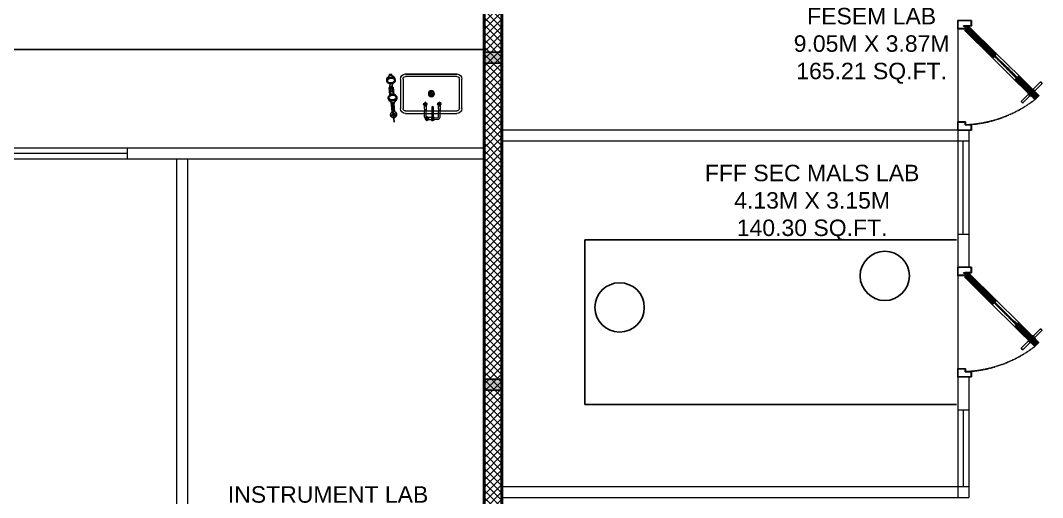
# Model space of a CAD drawing. Header units: millimetres. Extents: x -661525 to 498941, y 282148 to 1359693.
# Drawn here: x -237275 to -227955, y 613815 to 618165 of the extents above; entities that cross this region are included whole.
import ezdxf

# ---------------------------------------------------------------- set-up
doc = ezdxf.new("R2010")
doc.units = ezdxf.units.MM
doc.header["$LTSCALE"] = 2.5
doc.linetypes.add('HIDDEN', pattern=[0.375, 0.25, -0.125])
doc.layers.get('0').update_dxf_attribs({"linetype": 'CONTINUOUS'})
doc.layers.get('DEFPOINTS').update_dxf_attribs({"linetype": 'CONTINUOUS'})
for name, color, linetype in [('00', 5, 'CONTINUOUS'), ('A-ANNO-TEXT', 7, 'CONTINUOUS'), ('A-COLS', 7, 'CONTINUOUS'), ('A-COLS-PATT', 252, 'CONTINUOUS'), ('A-DOOR-JAMB', 8, 'CONTINUOUS'), ('A-ELEV', 8, 'CONTINUOUS'), ('A-ELEV-MEDM', 34, 'CONTINUOUS'), ('A-ELEV-THIN', 8, 'CONTINUOUS'), ('A-WALL-2', 8, 'CONTINUOUS'), ('A-WALL-PATT-150', 8, 'CONTINUOUS'), ('A-WALL-PLAS', 8, 'CONTINUOUS'), ('I-ANNO-PATT-2.5', 5, 'CONTINUOUS'), ('I-FURN', 14, 'CONTINUOUS'), ('I-GLAZ', 9, 'CONTINUOUS')]:
    doc.layers.add(name, color=color, linetype=linetype)
for name, color, linetype, lineweight in [('DOORS', 10, 'CONTINUOUS', 9), ('lab furniture', 34, 'CONTINUOUS', 18), ('partition', 6, 'CONTINUOUS', 18)]:
    doc.layers.add(name, color=color, linetype=linetype, lineweight=lineweight)
doc.styles.add('ROMAND', font='ROMAND')

# ---------------------------------------------------------------- blocks, each defined once
blk = doc.blocks.new('DOOR HANDLE IN PLAN')
at = {"color": 0, "ltscale": 25}
for p, q in [((62658.6, 114796), (62658.6, 114806)), ((62663.6, 114811), (62758.6, 114811)), ((62758.6, 114791), (62663.6, 114791)), ((62752.6, 114817), (62758.6, 114817)), ((62752.6, 114817), (62752.6, 114785)), ((62752.6, 114785), (62758.6, 114785))]:
    blk.add_line(p, q, dxfattribs=at)
for centre, start, end in [((62663.6, 114806), 90, 180), ((62663.6, 114796), 180, 270)]:
    blk.add_arc(centre, 5, start, end, dxfattribs=at)
blk = doc.blocks.new('door frame')
at = {"layer": 'A-DOOR-JAMB'}
blk.add_lwpolyline([(265482.3, 912565.9), (265492.3, 912565.9), (265492.3, 912563.9), (265484.3, 912563.9), (265484.3, 912517.9), (265539.3, 912517.9), (265539.3, 912492.9), (265605.3, 912492.9), (265605.3, 912563.9), (265597.3, 912563.9), (265597.3, 912565.9), (265607.3, 912565.9), (265607.3, 912490.9), (265537.3, 912490.9), (265537.3, 912515.9), (265482.3, 912515.9), (265482.3, 912565.9)], dxfattribs=at)
at = {"layer": 'DEFPOINTS'}
blk.add_lwpolyline([(265492.3, 912565.9), (265597.3, 912565.9)], dxfattribs=at)
blk = doc.blocks.new('1000')
at = {"layer": 'I-ANNO-PATT-2.5', "ltscale": 25}
h = blk.add_hatch(dxfattribs=at)
h.set_pattern_fill('ANSI33', color=256, scale=2.4, angle=224.6819, style=0)
h.set_pattern_definition([(89.6819001, (829792.488, 455483.73), (-12.69980348, 0.07050864), []), (89.6819001, (829798.874, 455490.044), (-12.69980348, 0.07050864), [6.34999961, -3.1749998])])
h.paths.add_polyline_path([(-330944.6, 670138), (-330980.2, 670173.2), (-330804.4, 670350.9), (-330768.9, 670315.8)])
h.paths.add_polyline_path([(-330768.9, 670315.8), (-330773.1, 670311.5), (-330808.6, 670346.7), (-330804.4, 670350.9)], flags=17)
at = {"layer": 'I-ANNO-PATT-2.5', "linetype": 'ByBlock'}
h = blk.add_hatch(dxfattribs=at)
h.set_pattern_fill('SACNCR', color=256, scale=1.2, angle=-45.3181, style=0)
h.set_pattern_definition([(179.68190014, (829792.4884, 455483.7295), (-0.0132203692, -2.381213153), []), (179.68190014, (829791.3044, 455484.9267), (-0.0132203692, -2.381213153), [0, -2.381249852])])
h.paths.add_polyline_path([(-330768.9, 670315.8), (-330773.1, 670311.5), (-330808.6, 670346.7), (-330804.4, 670350.9)])
h = blk.add_hatch(dxfattribs=at)
h.set_pattern_fill('SACNCR', color=256, scale=1.2, angle=-45.3181, style=0)
h.set_pattern_definition([(179.68190014, (829792.4896, 455483.7306), (-0.0132203692, -2.381213153), []), (179.68190014, (829791.3056, 455484.9278), (-0.0132203692, -2.381213153), [0, -2.381249852])])
h.paths.add_polyline_path([(-331189.7, 669958.4), (-331187.6, 669960.6), (-331189.7, 669962.7), (-331187.6, 669964.8), (-331172, 669949.3), (-331176.2, 669945.1)])
h.paths.add_polyline_path([(-331157, 669926.1), (-331154.9, 669928.2), (-331152.7, 669926.1), (-331150.6, 669928.2), (-331166.3, 669943.7), (-331170.5, 669939.4)])
h.paths.add_polyline_path([(-330978.8, 670171.8), (-330980.9, 670169.6), (-330983, 670171.7), (-330985.1, 670169.6), (-330969.5, 670154.1), (-330965.3, 670158.4)])
h.paths.add_polyline_path([(-330946.1, 670139.4), (-330948.2, 670137.3), (-330946, 670135.2), (-330948.1, 670133), (-330963.8, 670148.5), (-330959.6, 670152.8)])
at = {"layer": 'I-ANNO-PATT-2.5', "ltscale": 25}
h = blk.add_hatch(dxfattribs=at)
h.set_pattern_fill('ANSI35', color=252, scale=1.2, angle=179.6819, style=0)
h.set_pattern_definition([(44.68190014, (829792.4896, 455483.7306), (-4.465130013, 4.514987148), []), (44.68190014, (829796.9796, 455483.7057), (-4.465130013, 4.514987148), [7.937499506, -1.5874999, 0, -1.5874999])])
h.paths.add_polyline_path([(-331060.2, 670062.3), (-330966.3, 670157.3), (-330964.2, 670157.3), (-330960.6, 670153.8), (-330960.6, 670151.7), (-331169.4, 669940.5), (-331171.6, 669940.5), (-331175.1, 669944), (-331175.1, 669946.1)])
h = blk.add_hatch(dxfattribs=at)
h.set_pattern_fill('ANSI33', color=256, scale=2.4, angle=224.6819, style=0)
h.set_pattern_definition([(89.6819001, (829933.106, 455625.952), (-12.69980348, 0.07050864), []), (89.6819001, (829939.492, 455632.267), (-12.69980348, 0.07050864), [6.34999961, -3.1749998])])
h.paths.add_polyline_path([(-331399.9, 669677.6), (-331395.7, 669681.8), (-331431.2, 669717), (-331435.4, 669712.7)], flags=17)
h.paths.add_polyline_path([(-331435.4, 669712.7), (-331191.1, 669959.8), (-331155.6, 669924.7), (-331399.9, 669677.6)])
at = {"layer": 'I-ANNO-PATT-2.5', "linetype": 'ByBlock'}
h = blk.add_hatch(dxfattribs=at)
h.set_pattern_fill('SACNCR', color=256, scale=1.2, angle=-45.3181, style=0)
h.set_pattern_definition([(179.68190014, (829764.3618, 455448.177), (-0.0132203692, -2.381213153), []), (179.68190014, (829763.1779, 455449.3743), (-0.0132203692, -2.381213153), [0, -2.381249852])])
h.paths.add_polyline_path([(-331399.9, 669677.6), (-331395.7, 669681.8), (-331431.2, 669717), (-331435.4, 669712.7)])
at = {"layer": '00', "linetype": 'HIDDEN', "ltscale": 5}
blk.add_arc((-331640.4, 669639.9), 1103.1, 3.77074, 37.74186, dxfattribs=at)
at = {"layer": 'A-ELEV'}
for points in [[(-331191.8, 669960.5), (-330980.9, 670173.9)], [(-330943.9, 670137.3), (-331154.8, 669924)]]:
    blk.add_lwpolyline(points, dxfattribs=at)
at = {"layer": 'A-ELEV-MEDM'}
for points in [[(-330980.2, 670173.2), (-330980.9, 670173.9), (-330805.1, 670351.6), (-330804.4, 670350.9)], [(-330768.9, 670315.8), (-330768.1, 670315.1), (-330943.9, 670137.3), (-330944.6, 670138)], [(-330768.9, 670315.8), (-330773.1, 670311.5), (-330808.6, 670346.7), (-330804.4, 670350.9), (-330768.9, 670315.8)], [(-330978.8, 670171.8), (-330978.8, 670171.8), (-330980.9, 670169.6), (-330983, 670171.7), (-330985.1, 670169.6), (-330969.5, 670154.1), (-330965.3, 670158.4), (-330978.8, 670171.8)], [(-330946.1, 670139.4), (-330946.1, 670139.4), (-330948.2, 670137.3), (-330946, 670135.2), (-330948.1, 670133), (-330963.8, 670148.5), (-330959.6, 670152.8), (-330946.1, 670139.4)], [(-331435.4, 669712.7), (-331436.1, 669713.4), (-331191.8, 669960.5), (-331191.1, 669959.8)], [(-331435.4, 669712.7), (-331191.1, 669959.8), (-331155.6, 669924.7), (-331399.9, 669677.6), (-331435.4, 669712.7)], [(-331155.6, 669924.7), (-331154.8, 669924), (-331399.2, 669676.9), (-331399.9, 669677.6)], [(-331189.7, 669958.4), (-331189.7, 669958.4), (-331187.6, 669960.6), (-331189.7, 669962.7), (-331187.6, 669964.8), (-331172, 669949.3), (-331176.2, 669945.1), (-331189.7, 669958.4)], [(-331157, 669926.1), (-331157, 669926.1), (-331154.9, 669928.2), (-331152.7, 669926.1), (-331150.6, 669928.2), (-331166.3, 669943.7), (-331170.5, 669939.4), (-331157, 669926.1)], [(-331399.9, 669677.6), (-331395.7, 669681.8), (-331431.2, 669717), (-331435.4, 669712.7), (-331399.9, 669677.6)]]:
    blk.add_lwpolyline(points, dxfattribs=at)
blk.add_lwpolyline([(-330944.6, 670138), (-330980.2, 670173.2), (-330804.4, 670350.9), (-330768.9, 670315.8), (-330944.6, 670138)], close=True, dxfattribs=at)
at = {"layer": 'A-ELEV-THIN'}
for p, q in [((-331439.7, 669663.4), (-331439.7, 669712.4)), ((-331437.2, 669663.4), (-331439.7, 669663.4)), ((-331436.1, 669713.4), (-331437.7, 669714.4)), ((-331406.4, 669680.5), (-331437.2, 669711)), ((-331437.2, 669711), (-331437.2, 669663.4)), ((-331436.1, 669713.4), (-331404.7, 669682.3)), ((-331433.9, 669712.6), (-331433.9, 669712.6)), ((-331404.7, 669682.3), (-331406.4, 669680.5))]:
    blk.add_line(p, q, dxfattribs=at)
blk.add_arc((-331437.7, 669712.4), 2, 90, 180.0024, dxfattribs=at)
at = {"layer": 'DOORS', "color": 8, "linetype": 'ByBlock'}
blk.add_line((-331414.7, 669612.4), (-330564.7, 669612.4), dxfattribs=at)
at = {"layer": 'I-GLAZ', "ltscale": 25}
blk.add_lwpolyline([(-331060.2, 670062.3), (-330966.3, 670157.3), (-330964.2, 670157.3), (-330960.6, 670153.8), (-330960.6, 670151.7), (-331169.4, 669940.5), (-331171.6, 669940.5), (-331175.1, 669944), (-331175.1, 669946.1), (-331060.2, 670062.3)], dxfattribs=at)
at = {"layer": 'A-DOOR-JAMB', "xscale": -1, "rotation": 90.00000000001799}
blk.add_blockref('door frame', (581076.2, 935219.7), dxfattribs=at)
at = {"layer": 'A-DOOR-JAMB', "rotation": 269.999999999982}
blk.add_blockref('door frame', (-1243055.6, 935219.7), dxfattribs=at)
at = {"layer": 'A-ELEV', "extrusion": (0, 0, -1), "zscale": -0.999999937811624, "rotation": 224.6753694723712}
blk.add_blockref('DOOR HANDLE IN PLAN', (294764.8, 796063.9), dxfattribs=at)
at = {"layer": 'A-ELEV', "rotation": 135.3246305276467}
blk.add_blockref('DOOR HANDLE IN PLAN', (-205472.4, 707777.6), dxfattribs=at)

msp = doc.modelspace()

# ---------------------------------------------------------------- hatches: boundary and pattern name
at = {"layer": 'A-COLS-PATT'}
h = msp.add_hatch(color=256, dxfattribs=at)
h.dxf.hatch_style = 1
h.paths.add_polyline_path([(-232889.7, 617775.9), (-233039.7, 617775.9), (-233039.7, 617875.9), (-232889.7, 617875.9)])
h = msp.add_hatch(color=256, dxfattribs=at)
h.dxf.hatch_style = 1
h.paths.add_polyline_path([(-232889.7, 614793.5), (-233039.7, 614793.5), (-233039.7, 614893.5), (-232889.7, 614893.5)])
at = {"layer": 'A-WALL-PATT-150'}
h = msp.add_hatch(dxfattribs=at)
h.set_pattern_fill('ANSI37', color=254, scale=15, angle=360, style=0)
h.set_pattern_definition([(45, (95585.91, -161090.75), (-33.6759605, 33.6759605), []), (135, (95585.91, -161090.75), (-33.6759605, -33.6759605), [])])
h.paths.add_polyline_path([(-232889.7, 619986.4), (-233039.7, 619986.4), (-233039.7, 611913.5), (-232889.7, 611913.5)])
h.paths.add_polyline_path([(-233039.7, 619986.4), (-232889.7, 619986.4), (-232889.7, 620775.4), (-233039.7, 620775.4)])

# ---------------------------------------------------------------- linework, layer by layer
at = {"color": 1, "linetype": 'ByBlock'}
for p, q in [((-233911, 617672.1), (-233890.4, 617674)), ((-233910.3, 617665.3), (-233911, 617672.1)), ((-233890.4, 617674), (-233889.8, 617667.2)), ((-233913.5, 617552.9), (-233904.9, 617553.7)), ((-233907, 617481.8), (-233913.5, 617552.9)), ((-233884.5, 617560.8), (-233905, 617558.9)), ((-233884.4, 617555.6), (-233876.6, 617556.3)), ((-233876.6, 617556.3), (-233870.5, 617489)), ((-233880.7, 617519.7), (-233901.2, 617517.9)), ((-233885.2, 617333.2), (-233893.1, 617419.4)), ((-233887.3, 617412.2), (-233886.7, 617405.5)), ((-233886.7, 617405.5), (-233866.1, 617407.3)), ((-233881.5, 617405.9), (-233866.1, 617236.7)), ((-233871.3, 617406.9), (-233864.7, 617335.1)), ((-233866.1, 617407.3), (-233866.8, 617414.1)), ((-233864.7, 617335.1), (-233885.2, 617333.2))]:
    msp.add_line(p, q, dxfattribs=at)
at = {"color": 1, "linetype": 'ByBlock', "extrusion": (0, 0, -1)}
for centre, major_axis, start_param, end_param in [((-233885.9, 617617.8), (33, -36), 2.223098, 3.592571), ((-233905.4, 617610.4), (20.5, -22.3), 2.760425, 3.186463), ((-233898.3, 617601.9), (27.9, -30.5), 3.186465, 3.513028), ((-233898.3, 617601.9), (24.5, -26.7), 3.186465, 3.513029), ((-233893, 617588), (38, -41.5), 3.513035, 3.79268), ((-233903.3, 617659.9), (5.95, -6.49), 2.221883, 2.68327), ((-233901.4, 617659.1), (7.34, -8.01), 2.683259, 3.09805), ((-233893, 617588), (34.5, -37.7), 3.513024, 3.79267), ((-233900.1, 617657.8), (8.6, -9.38), 3.098054, 3.460374), ((-233899.1, 617655.6), (10.2, -11.1), 3.460372, 3.792669), ((-233899.1, 617655.6), (10.2, -11.1), 3.792683, 4.12498), ((-233905.3, 617616.1), (33, -36), 3.992775, 5.362248), ((-233893, 617588), (38, -41.5), 3.792684, 4.072329), ((-233893, 617588), (34.5, -37.7), 3.792678, 4.072324), ((-233898.5, 617657.9), (8.6, -9.38), 4.124965, 4.487286), ((-233897.5, 617659.5), (7.34, -8.01), 4.487289, 4.90208), ((-233895.7, 617660.6), (5.95, -6.49), 4.90208, 5.363468), ((-233890.2, 617602.7), (24.5, -26.7), 4.072321, 4.398885), ((-233890.2, 617602.7), (27.9, -30.5), 4.072318, 4.398882), ((-233884.7, 617612.3), (17, -18.5), 4.398882, 4.82492), ((-233884.7, 617612.3), (20.5, -22.3), 4.398884, 4.824922), ((-233915.5, 617615.2), (12.9, -14.1), 2.221874, 2.760423), ((-233915.5, 617615.2), (12.9, -14.1), 1.683327, 2.221876), ((-233906.5, 617621.8), (20.5, -22.3), 1.257291, 1.683328), ((-233915.5, 617615.2), (9.5, -10.3), 2.221878, 2.760427), ((-233915.5, 617615.2), (9.5, -10.3), 1.68333, 2.221879), ((-233905.4, 617610.4), (17, -18.5), 2.760424, 3.186461), ((-233906.5, 617621.8), (17, -18.5), 1.257288, 1.683326), ((-233901, 617631.4), (27.9, -30.5), 0.930728, 1.257292), ((-233901, 617631.4), (24.5, -26.7), 0.930721, 1.257285), ((-233898.2, 617646), (38, -41.5), 0.651072, 0.930718), ((-233898.2, 617646), (34.5, -37.7), 0.651077, 0.930722), ((-233645.4, 617561.9), (175.4, -191.4), 2.022399, 2.421354), ((-233893.7, 617539.2), (6.96, -7.59), 1.570797, 7.853982), ((-233898.2, 617646), (34.5, -37.7), 0.371438, 0.651084), ((-233898.2, 617646), (38, -41.5), 0.371424, 0.65107), ((-233624.9, 617563.7), (175.4, -191.4), 2.022399, 2.421354), ((-233892.8, 617632.1), (24.5, -26.7), 0.044872, 0.371435), ((-233892.8, 617632.1), (27.9, -30.5), 0.04487, 0.371433), ((-233885.8, 617623.7), (17, -18.5), 5.90202, 6.328058), ((-233885.8, 617623.7), (20.5, -22.3), 5.902018, 6.328056), ((-233875.7, 617618.8), (9.5, -10.3), 4.824925, 5.363474), ((-233875.7, 617618.8), (9.5, -10.3), 5.363476, 5.902026), ((-233875.7, 617618.8), (12.9, -14.1), 4.824916, 5.363465), ((-233875.7, 617618.8), (12.9, -14.1), 5.363471, 5.902021), ((-233901.4, 617460.6), (12.9, -14.1), 2.221877, 2.760426), ((-233901.4, 617460.6), (12.9, -14.1), 1.683329, 2.221879), ((-233871.8, 617463.3), (33, -36), 0.851183, 2.220656), ((-233891.3, 617455.8), (20.5, -22.3), 2.760426, 3.186463), ((-233892.4, 617467.2), (20.5, -22.3), 1.25729, 1.683328), ((-233901.4, 617460.6), (9.5, -10.3), 2.221869, 2.760419), ((-233901.4, 617460.6), (9.5, -10.3), 1.683327, 2.221877), ((-233891.3, 617455.8), (17, -18.5), 2.760427, 3.186465), ((-233892.4, 617467.2), (17, -18.5), 1.257289, 1.683326), ((-233884.3, 617447.3), (27.9, -30.5), 3.186463, 3.513026), ((-233884.3, 617447.3), (24.5, -26.7), 3.186464, 3.513028), ((-233890.9, 617508.5), (10.4, -11.4), 1.07652, 3.120709), ((-233886.9, 617476.8), (24.5, -26.7), 0.930735, 1.257299), ((-233878.9, 617433.4), (38, -41.5), 3.513034, 3.792679), ((-233878.9, 617433.4), (34.5, -37.7), 3.513023, 3.792668), ((-233878.9, 617433.4), (38, -41.5), 3.792666, 4.072311), ((-233878.9, 617433.4), (34.5, -37.7), 3.792678, 4.072324), ((-233890.9, 617508.5), (10.4, -11.4), 4.592533, 5.906518), ((-233891.2, 617461.6), (33, -36), 5.364691, 6.734164), ((-233876.1, 617448), (24.5, -26.7), 4.072311, 4.398875), ((-233876.1, 617448), (27.9, -30.5), 4.072319, 4.398882), ((-233878.7, 617477.5), (24.5, -26.7), 0.044871, 0.371435), ((-233878.7, 617477.5), (27.9, -30.5), 0.044872, 0.371435), ((-233870.6, 617457.6), (17, -18.5), 4.398882, 4.82492), ((-233870.6, 617457.6), (20.5, -22.3), 4.398881, 4.824919), ((-233871.7, 617469.1), (17, -18.5), 5.902018, 6.328055), ((-233871.7, 617469.1), (20.5, -22.3), 5.90202, 6.328058), ((-233861.6, 617464.2), (9.5, -10.3), 4.824918, 5.363468), ((-233861.6, 617464.2), (9.5, -10.3), 5.363468, 5.902018), ((-233861.6, 617464.2), (12.9, -14.1), 4.824921, 5.36347), ((-233861.6, 617464.2), (12.9, -14.1), 5.363474, 5.902023), ((-233886.9, 617476.8), (27.9, -30.5), 0.930728, 1.257292), ((-233884.1, 617491.4), (38, -41.5), 0.651082, 0.930727), ((-233884.1, 617491.4), (34.5, -37.7), 0.651074, 0.930719), ((-233881.4, 617418.9), (5.95, -6.49), 1.760489, 2.221877), ((-233879.6, 617419.9), (7.34, -8.01), 1.345701, 1.760492), ((-233878.5, 617421.5), (8.6, -9.38), 0.983373, 1.345693), ((-233878, 617423.8), (10.2, -11.1), 0.651088, 0.983385), ((-233884.1, 617491.4), (34.5, -37.7), 0.371421, 0.651067), ((-233884.1, 617491.4), (38, -41.5), 0.371434, 0.65108), ((-233878, 617423.8), (10.2, -11.1), 0.318779, 0.651076), ((-233877, 617421.6), (8.6, -9.38), 6.239653, 6.601973), ((-233875.7, 617420.3), (7.34, -8.01), 5.824846, 6.239637), ((-233873.8, 617419.6), (5.95, -6.49), 5.363466, 5.824853), ((-233872.5, 617306.5), (18.8, -20.5), 1.570795, 7.85398), ((-233872.5, 617306.5), (7.65, -8.35), 1.570797298100033, 7.85398260527962)]:
    msp.add_ellipse(centre, major_axis=major_axis, ratio=0.999997, start_param=start_param, end_param=end_param, dxfattribs=at)
at = {"layer": 'A-COLS'}
for points in [[(-232889.7, 617775.9), (-233039.7, 617775.9), (-233039.7, 617876.7), (-232889.7, 617876.7)], [(-232889.7, 614793.5), (-233039.7, 614793.5), (-233039.7, 614893.5), (-232889.7, 614893.5)]]:
    msp.add_lwpolyline(points, close=True, dxfattribs=at)
at = {"layer": 'A-WALL-2'}
for p, q in [((-233039.7, 611913.5), (-233039.7, 620775.4)), ((-232889.7, 611913.5), (-232889.7, 620775.4))]:
    msp.add_line(p, q, dxfattribs=at)
at = {"layer": 'A-WALL-PLAS'}
msp.add_line((-233051.7, 620914.4), (-233051.7, 611925.5), dxfattribs=at)
msp.add_lwpolyline([(-232877.7, 620775.4), (-232877.7, 611925.5), (-232429.2, 611925.5), (-232429.2, 611101.5)], dxfattribs=at)
at = {"layer": 'I-FURN'}
for p, q in [((-233051.7, 617901.4), (-242103.7, 617901.4)), ((-228739.7, 616164.4), (-232127.7, 616164.4)), ((-232127.7, 616164.4), (-232127.7, 614664.4)), ((-232127.7, 614664.4), (-228739.7, 614664.4))]:
    msp.add_line(p, q, dxfattribs=at)
at = {"layer": 'I-FURN', "color": 8}
for centre in [(-229393, 615836.3), (-231811.1, 615548.4)]:
    msp.add_circle(centre, 225, dxfattribs=at)
at = {"layer": 'lab furniture', "color": 8}
for p, q in [((-233295.8, 617676.6), (-233762.5, 617676.6)), ((-233762.5, 617676.6), (-233295.8, 617676.6)), ((-233295.8, 617653.3), (-233762.5, 617653.3)), ((-233809.2, 617630), (-233809.2, 617363.3)), ((-233785.8, 617630), (-233785.8, 617363.3)), ((-233272.5, 617363.3), (-233272.5, 617630)), ((-233249.2, 617363.3), (-233249.2, 617630)), ((-233530.9, 617496.6), (-233552, 617496.6)), ((-233530.2, 617498.8), (-233547.3, 617511.3)), ((-233530.2, 617494.4), (-233547.3, 617482)), ((-233528.3, 617500.2), (-233534.8, 617520.3)), ((-233528.3, 617493.1), (-233534.8, 617473)), ((-233526, 617500.2), (-233519.5, 617520.3)), ((-233526, 617493.1), (-233519.5, 617473)), ((-233524.1, 617498.8), (-233507, 617511.3)), ((-233524.1, 617494.4), (-233507, 617482)), ((-233523.4, 617496.6), (-233502.3, 617496.6)), ((-233591.7, 617388.3), (-233599.6, 617402.6)), ((-233599.3, 617406.6), (-233591.6, 617412)), ((-233598.7, 617403.8), (-233594.3, 617404.5)), ((-233593.7, 617389.4), (-233598.7, 617401)), ((-233591.6, 617402.1), (-233590.1, 617389.6)), ((-233591.3, 617355.6), (-233591.2, 617344)), ((-233590.4, 617402.5), (-233586.1, 617394.2)), ((-233585.9, 617391.3), (-233589, 617387.6)), ((-233582.6, 617394.6), (-233584.8, 617394.6)), ((-233584.1, 617419.2), (-233582.7, 617419.2)), ((-233583.7, 617392.3), (-233582.6, 617392.3)), ((-233581.3, 617419.2), (-233582.7, 617419.2)), ((-233582.6, 617394.6), (-233580.5, 617394.7)), ((-233581.5, 617392.3), (-233582.6, 617392.3)), ((-233579.3, 617391.3), (-233576.2, 617387.7)), ((-233574.8, 617402.5), (-233579.1, 617394.2)), ((-233573.7, 617402.1), (-233575.1, 617389.6)), ((-233573.9, 617355.6), (-233573.8, 617344)), ((-233566, 617406.6), (-233573.7, 617412.1)), ((-233573.5, 617388.3), (-233565.7, 617402.7)), ((-233571.5, 617389.4), (-233566.6, 617401)), ((-233566.6, 617403.8), (-233571, 617404.5)), ((-233523.4, 617371.4), (-233523.2, 617269.1)), ((-233510.4, 617371.4), (-233510.2, 617269.1)), ((-233464.4, 617388.5), (-233472.3, 617402.8)), ((-233472, 617406.8), (-233464.3, 617412.3)), ((-233471.4, 617404), (-233467, 617404.7)), ((-233466.4, 617389.6), (-233471.4, 617401.2)), ((-233464.4, 617402.3), (-233462.9, 617389.8)), ((-233464, 617355.8), (-233464, 617344.2)), ((-233463.2, 617402.7), (-233458.9, 617394.4)), ((-233458.6, 617391.5), (-233461.7, 617387.9)), ((-233455.4, 617394.8), (-233457.5, 617394.9)), ((-233456.8, 617419.5), (-233455.4, 617419.5)), ((-233456.4, 617392.5), (-233455.4, 617392.5)), ((-233454, 617419.5), (-233455.4, 617419.5)), ((-233455.4, 617394.8), (-233453.2, 617394.9)), ((-233454.3, 617392.5), (-233455.4, 617392.5)), ((-233452.1, 617391.5), (-233449, 617387.9)), ((-233447.6, 617402.7), (-233451.8, 617394.4)), ((-233446.4, 617402.4), (-233447.8, 617389.9)), ((-233446.6, 617355.8), (-233446.6, 617344.2)), ((-233439.4, 617406.9), (-233446.5, 617412.3)), ((-233446.3, 617388.6), (-233439.1, 617402.9)), ((-233444.3, 617389.6), (-233440, 617401.2)), ((-233440, 617404.1), (-233443.7, 617404.7)), ((-233762.5, 617340), (-233477.9, 617340)), ((-233762.5, 617316.6), (-233477.9, 617316.6)), ((-233573.8, 617344), (-233591.2, 617344)), ((-233589.4, 617284), (-233589.5, 617344)), ((-233584.6, 617270.4), (-233584.6, 617268.9)), ((-233584.6, 617267.5), (-233584.6, 617268.9)), ((-233572, 617285.6), (-233577.4, 617277.9)), ((-233572, 617285.6), (-233577.4, 617277.9)), ((-233571.9, 617252.3), (-233577.4, 617260)), ((-233571.9, 617252.3), (-233577.4, 617260)), ((-233575.4, 617284.1), (-233575.5, 617344)), ((-233569.2, 617285), (-233569.9, 617280.6)), ((-233569.2, 617285), (-233569.9, 617280.6)), ((-233553.7, 617278.1), (-233568, 617285.9)), ((-233553.7, 617278.1), (-233568, 617285.9)), ((-233553.7, 617259.9), (-233568, 617252)), ((-233553.7, 617259.9), (-233568, 617252)), ((-233567.9, 617276.8), (-233565.3, 617275.5)), ((-233567.9, 617276.8), (-233559.5, 617272.5)), ((-233567.8, 617261.2), (-233559.5, 617265.5)), ((-233567.8, 617261.2), (-233565.3, 617262.5)), ((-233567.5, 617278), (-233555, 617276.5)), ((-233567.5, 617278), (-233555, 617276.5)), ((-233567.5, 617260), (-233555, 617261.5)), ((-233567.5, 617260), (-233555, 617261.5)), ((-233554.8, 617280.1), (-233566.4, 617285)), ((-233554.8, 617280.1), (-233566.4, 617285)), ((-233554.7, 617257.9), (-233566.3, 617252.9)), ((-233554.7, 617257.9), (-233566.3, 617252.9)), ((-233559.9, 617269), (-233560, 617271.1)), ((-233559.9, 617269), (-233560, 617266.9)), ((-233557.7, 617270.1), (-233557.7, 617269)), ((-233557.7, 617267.9), (-233557.7, 617269)), ((-233556.6, 617272.3), (-233553, 617275.4)), ((-233556.6, 617265.7), (-233553, 617262.6)), ((-233523.2, 617280), (-233554.5, 617279.9)), ((-233516.7, 617258.2), (-233554.5, 617258.1)), ((-233525.6, 617272.3), (-233525.5, 617265.8)), ((-233523.2, 617275.5), (-233524, 617275.1)), ((-233523.9, 617263), (-233518.3, 617259.7)), ((-233515.1, 617259.8), (-233509.4, 617263)), ((-233509.4, 617275.1), (-233510.2, 617275.6)), ((-233507.8, 617265.8), (-233507.8, 617272.4)), ((-233502.5, 617278.4), (-233467.9, 617278.5)), ((-233500.3, 617264.5), (-233467.9, 617264.5)), ((-233482.5, 617340), (-233295.8, 617340)), ((-233482.5, 617316.6), (-233295.8, 617316.6)), ((-233464, 617344.2), (-233446.6, 617344.2)), ((-233462.2, 617284.3), (-233462.3, 617344.2)), ((-233448.2, 617284.3), (-233448.3, 617344.2)), ((-233569.2, 617252.9), (-233569.8, 617257.3)), ((-233569.2, 617252.9), (-233569.8, 617257.3))]:
    msp.add_line(p, q, dxfattribs=at)
for centre, radius, start, end in [((-233596.4, 617404.3), 3.61, 141.67751, 208.89553), ((-233598.5, 617402.8), 1.02, 98.79103, 208.89547), ((-233593.8, 617400.7), 3.77, 27.39722, 97.50924), ((-233581.8, 617397.9), 14.6, 215.73161, 266.94917), ((-233506.3, 617375.7), 87.3, 172.39206, 193.35114), ((-233590.1, 617389.2), 1.89, 208.89536, 303.78232), ((-233601, 617428), 18.5, 300.56801, 330.00361), ((-233586.3, 617411), 2.06, 148.92297, 181.51139), ((-233586.3, 617411), 2.06, 181.51139, 214.0998), ((-233585.4, 617410.4), 3.11, 125.67056, 148.92297), ((-233585.4, 617411.5), 3.11, 214.0998, 237.35221), ((-233583.4, 617407.6), 6.55, 109.70866, 125.67056), ((-233583.5, 617414.4), 6.55, 237.35221, 253.31411), ((-233589.5, 617392.4), 3.76, 342.08221, 28.56986), ((-233582.7, 617405.7), 8.57, 97.24448, 109.70866), ((-233583, 617416.4), 8.57, 253.31411, 265.77829), ((-233584.1, 617418.2), 1.02, 90.10245, 150.00361), ((-233582.5, 617404.2), 10.1, 85.77829, 97.24448), ((-233582.9, 617417.9), 10.1, 265.77829, 277.24448), ((-233583.4, 617397.9), 14.6, 273.25574, 324.4733), ((-233582.4, 617405), 9.26, 73.31411, 85.77829), ((-233582.7, 617417.1), 9.26, 277.24448, 289.70866), ((-233581.3, 617418.2), 1.02, 30.2013, 90.10245), ((-233564.4, 617428), 18.5, 210.20129, 239.63689), ((-233581.4, 617408.5), 5.66, 57.35221, 73.31411), ((-233581.5, 617413.7), 5.66, 289.70866, 305.67056), ((-233575.8, 617392.5), 3.76, 151.63505, 198.1227), ((-233580.3, 617410.2), 3.68, 34.0998, 57.35221), ((-233580.4, 617412.1), 3.68, 305.67056, 328.92297), ((-233578.9, 617411.2), 1.9, 1.51139, 34.0998), ((-233578.9, 617411.2), 1.9, 328.92297, 1.51139), ((-233575.2, 617389.2), 1.89, 236.42259, 331.30955), ((-233571.5, 617400.8), 3.77, 82.69567, 152.80769), ((-233658.9, 617375.4), 87.3, 346.85163, 7.81071), ((-233566.7, 617402.8), 1.02, 331.30944, 81.41388), ((-233568.8, 617404.4), 3.61, 331.30937, 38.5274), ((-233516.9, 617371.4), 7.38, 331.50601, 208.69676), ((-233516.9, 617371.4), 6.48, 0.10139, 180.10139), ((-233469.2, 617404.6), 3.61, 141.67538, 208.8934), ((-233471.3, 617403), 1.02, 98.78889, 208.89334), ((-233466.5, 617401), 3.77, 27.39508, 97.5071), ((-233454.6, 617398.1), 14.6, 215.72947, 266.94703), ((-233379.1, 617375.9), 87.3, 172.39206, 193.35114), ((-233462.8, 617389.4), 1.89, 208.89322, 303.78018), ((-233473.7, 617428.2), 18.5, 300.56588, 330.00148), ((-233459.2, 617411.4), 1.9, 146.10297, 178.69139), ((-233459.2, 617411.4), 1.9, 178.69139, 211.2798), ((-233457.7, 617410.4), 3.68, 122.85056, 146.10297), ((-233457.7, 617412.3), 3.68, 211.2798, 234.53221), ((-233456.5, 617413.9), 5.66, 234.53221, 250.49411), ((-233456.6, 617408.7), 5.66, 106.88866, 122.85056), ((-233462.2, 617392.7), 3.76, 342.08007, 28.56772), ((-233455.3, 617417.3), 9.26, 250.49411, 262.95829), ((-233455.6, 617405.3), 9.26, 94.42448, 106.88866), ((-233456.8, 617418.4), 1.02, 90.10032, 150.00147), ((-233455.2, 617418.1), 10.1, 262.95829, 274.42448), ((-233455.5, 617404.4), 10.1, 82.95829, 94.42448), ((-233456.2, 617398.1), 14.6, 273.2536, 324.47117), ((-233455.1, 617416.6), 8.57, 274.42448, 286.88866), ((-233455.3, 617405.9), 8.57, 70.49411, 82.95829), ((-233454, 617418.4), 1.02, 30.19916, 90.10032), ((-233437.1, 617428.3), 18.5, 210.19916, 239.63476), ((-233454.5, 617414.7), 6.55, 286.88866, 302.85056), ((-233454.7, 617407.8), 6.55, 54.53221, 70.49411), ((-233448.5, 617392.7), 3.76, 151.63291, 198.12056), ((-233452.6, 617411.8), 3.11, 302.85056, 326.10297), ((-233452.7, 617410.6), 3.11, 31.2798, 54.53221), ((-233451.8, 617411.2), 2.06, 326.10297, 358.69139), ((-233451.8, 617411.2), 2.06, 358.69139, 31.2798), ((-233447.9, 617389.5), 1.89, 236.42045, 331.30741), ((-233444.2, 617401), 3.77, 82.69353, 152.80556), ((-233531.6, 617375.7), 87.3, 346.85163, 7.81071), ((-233440.2, 617403.1), 1.02, 331.3073, 81.41175), ((-233442.3, 617404.6), 3.61, 331.30724, 38.52526), ((-233569.7, 617284.1), 19.7, 180.10139, 221.73194), ((-233583.6, 617270.4), 1.02, 120.19916, 180.10032), ((-233583.6, 617267.5), 1.02, 180.10032, 240.00147), ((-233593.4, 617287.2), 18.5, 300.19916, 329.63476), ((-233593.3, 617250.6), 18.5, 30.56588, 60.00148), ((-233569.5, 617268.8), 10.1, 172.95829, 184.42448), ((-233571.1, 617269), 8.57, 160.49411, 172.95829), ((-233570.4, 617268.8), 9.26, 184.42448, 196.88866), ((-233573.8, 617267.7), 5.66, 196.88866, 212.85056), ((-233573, 617269.7), 6.55, 144.53221, 160.49411), ((-233593.4, 617287.2), 18.5, 320.37892, 329.63476), ((-233593.3, 617250.6), 18.5, 30.56588, 39.82254), ((-233575.5, 617266.6), 3.68, 212.85056, 236.10297), ((-233575.8, 617271.7), 3.11, 121.2798, 144.53221), ((-233576.5, 617265.2), 1.9, 236.10297, 268.69139), ((-233576.3, 617272.6), 2.06, 88.69139, 121.2798), ((-233576.5, 617265.2), 1.9, 268.69139, 301.2798), ((-233576.3, 617272.6), 2.06, 56.10297, 88.69139), ((-233577.4, 617266.7), 3.68, 301.2798, 324.53221), ((-233569.7, 617284.1), 5.76, 180.10139, 206.17622), ((-233576.9, 617271.7), 3.11, 32.85056, 56.10297), ((-233579, 617267.8), 5.66, 324.53221, 340.49411), ((-233579.8, 617269.8), 6.55, 16.88866, 32.85056), ((-233582.4, 617269), 9.26, 340.49411, 352.95829), ((-233581.7, 617269.3), 8.57, 4.42448, 16.88866), ((-233583.3, 617269.1), 10.1, 352.95829, 4.42448), ((-233569.8, 617282.8), 3.61, 61.30724, 128.52526), ((-233569.8, 617282.8), 3.61, 61.30724, 128.52526), ((-233566.1, 617280.1), 3.77, 172.69353, 242.80556), ((-233566.1, 617280.1), 3.77, 172.69353, 242.80556), ((-233566.1, 617257.8), 3.77, 117.39508, 187.5071), ((-233566.1, 617257.8), 3.77, 117.39508, 187.5071), ((-233568.2, 617284.9), 1.02, 61.3073, 171.41175), ((-233568.2, 617284.9), 1.02, 61.3073, 171.41175), ((-233557.8, 617275.8), 3.76, 241.63291, 288.12056), ((-233557.8, 617262.1), 3.76, 72.08007, 118.56772), ((-233563.3, 617268.2), 14.6, 3.2536, 54.47117), ((-233563.3, 617268.2), 14.6, 29.9918, 54.47117), ((-233563.3, 617269.8), 14.6, 305.72947, 356.94703), ((-233563.3, 617269.8), 14.6, 305.72947, 330.21457), ((-233554.6, 617276.4), 1.89, 329.87688, 61.30741), ((-233554.6, 617276.4), 1.89, 326.42045, 61.30741), ((-233554.6, 617261.6), 1.89, 298.89322, 33.78018), ((-233554.6, 617261.6), 1.89, 298.89322, 30.36504), ((-233516.7, 617269.1), 17.1, 112.43507, 140.30957), ((-233516.7, 617269.1), 17.1, 219.89321, 344.35677), ((-233516.7, 617269.1), 10.9, 126.52496, 53.67781), ((-233516.7, 617269.1), 9.45, 140.39911, 159.80366), ((-233516.7, 617269.1), 9.45, 200.39911, 219.80366), ((-233516.7, 617269.1), 6.79, 162.7402, 17.46257), ((-233516.7, 617269.1), 6.48, 180.10139, 0.10139), ((-233516.7, 617269.1), 9.45, 260.39911, 279.80366), ((-233516.7, 617269.1), 17.1, 33.37583, 67.7677), ((-233516.7, 617269.1), 9.45, 20.39911, 39.80366), ((-233516.7, 617269.1), 9.45, 320.39911, 339.80366), ((-233467.9, 617284.3), 19.7, 270.10139, 0.10139), ((-233467.9, 617284.3), 5.76, 270.10139, 0.10139), ((-233569.7, 617255.2), 3.61, 231.67538, 298.8934), ((-233569.7, 617255.2), 3.61, 231.67538, 298.8934), ((-233568.1, 617253.1), 1.02, 188.78889, 298.89334), ((-233568.1, 617253.1), 1.02, 188.78889, 298.89334)]:
    msp.add_arc(centre, radius, start, end, dxfattribs=at)
at = {"layer": 'lab furniture', "color": 8, "extrusion": (0, 0, -1)}
for centre, major_axis, start_param, end_param in [((-233762.5, 617630), (-33, -33), 0.785398, 2.356194), ((-233762.5, 617630), (-16.5, 16.5), 5.497787, 7.068584), ((-233295.8, 617630), (-33, 33), 0.785398, 2.356194), ((-233295.8, 617630), (-16.5, -16.5), 2.356194, 3.926991), ((-233527.2, 617496.6), (-19.8, 19.8), 3.926991, 10.210176), ((-233527.2, 617496.6), (-17.6, 17.6), 3.926991, 10.210176), ((-233527.2, 617496.6), (2.64, 2.64), 2.356194490150733, 8.639379797330319), ((-233762.5, 617363.3), (-33, 33), 3.926991, 5.497787), ((-233762.5, 617363.3), (-16.5, -16.5), 5.497787, 7.068584), ((-233295.8, 617363.3), (-33, -33), 3.926991, 5.497787), ((-233295.8, 617363.3), (-16.5, 16.5), 2.356194, 3.926991)]:
    msp.add_ellipse(centre, major_axis=major_axis, ratio=1, start_param=start_param, end_param=end_param, dxfattribs=at)
at = {"layer": 'partition'}
for p, q in [((-228627.7, 617165.4), (-232877.7, 617165.4)), ((-228727.7, 617165.4), (-228727.7, 615915.4)), ((-228627.7, 617165.4), (-228627.7, 615915.4)), ((-242103.7, 617002.4), (-233051.7, 617002.4)), ((-236301.7, 617002.4), (-236301.7, 616902.4)), ((-228627.7, 617065.4), (-232877.7, 617065.4)), ((-242103.7, 616902.4), (-233051.7, 616902.4)), ((-235851.7, 616902.4), (-235851.7, 612276.5)), ((-235751.7, 616902.4), (-235751.7, 612276.5)), ((-228727.7, 616215.4), (-228627.7, 616215.4)), ((-228727.7, 615915.4), (-228627.7, 615915.4)), ((-228727.7, 614915.4), (-228727.7, 613815.4)), ((-228727.7, 614915.4), (-228627.7, 614915.4)), ((-228627.7, 614915.4), (-228627.7, 613815.4)), ((-228727.7, 614615.4), (-228627.7, 614615.4)), ((-232877.7, 613915.4), (-228627.7, 613915.4)), ((-232877.7, 613815.4), (-228627.7, 613815.4))]:
    msp.add_line(p, q, dxfattribs=at)
at = {"layer": 'partition', "color": 4}
for p, q in [((-228677.7, 616215.4), (-228677.7, 617065.4)), ((-236301.7, 616952.4), (-239103.6, 616952.4)), ((-228677.7, 614615.4), (-228677.7, 613915.4))]:
    msp.add_line(p, q, dxfattribs=at)

# ---------------------------------------------------------------- block references
at = {"layer": 'DOORS', "rotation": 270}
for p in [(-898340.2, 286674.6), (-898340.2, 284424.6)]:
    msp.add_blockref('1000', p, dxfattribs=at)

# ---------------------------------------------------------------- texts
at = {"layer": 'A-ANNO-TEXT', "color": 0, "ltscale": 0.5, "char_height": 150, "width": 4767.61, "attachment_point": 6, "style": 'ROMAND'}
for s, insert in [('\\A1;\\pxqc;{\\f@Arial Unicode MS|b0|i0|c0|p34;\\C256;FESEM LAB\\P9.05M X 3.87M\\P165.21 SQ.FT.\\Fromand|c0;\\C6; }', (-227129.5, 617933.6)), ('\\A1;\\pxqc;{\\f@Arial Unicode MS|b0|i0|c0|p34;\\C256;FFF SEC MALS LAB\\P4.13M X 3.15M\\P140.30 SQ.FT.\\Fromand|c0;\\C6; }', (-227672.1, 616503.7)), ('\\A1;\\pxqc;{\\f@Arial Unicode MS|b0|i0|c0|p34;\\C256;INSTRUMENT LAB\\P2.7M X 4.76M\\P163.50 SQ.FT.\\Fromand|c0;\\C6; }', (-232085.8, 613572.3))]:
    msp.add_mtext(s, dxfattribs=dict(at, insert=insert))

doc.saveas('drawing.dxf')
